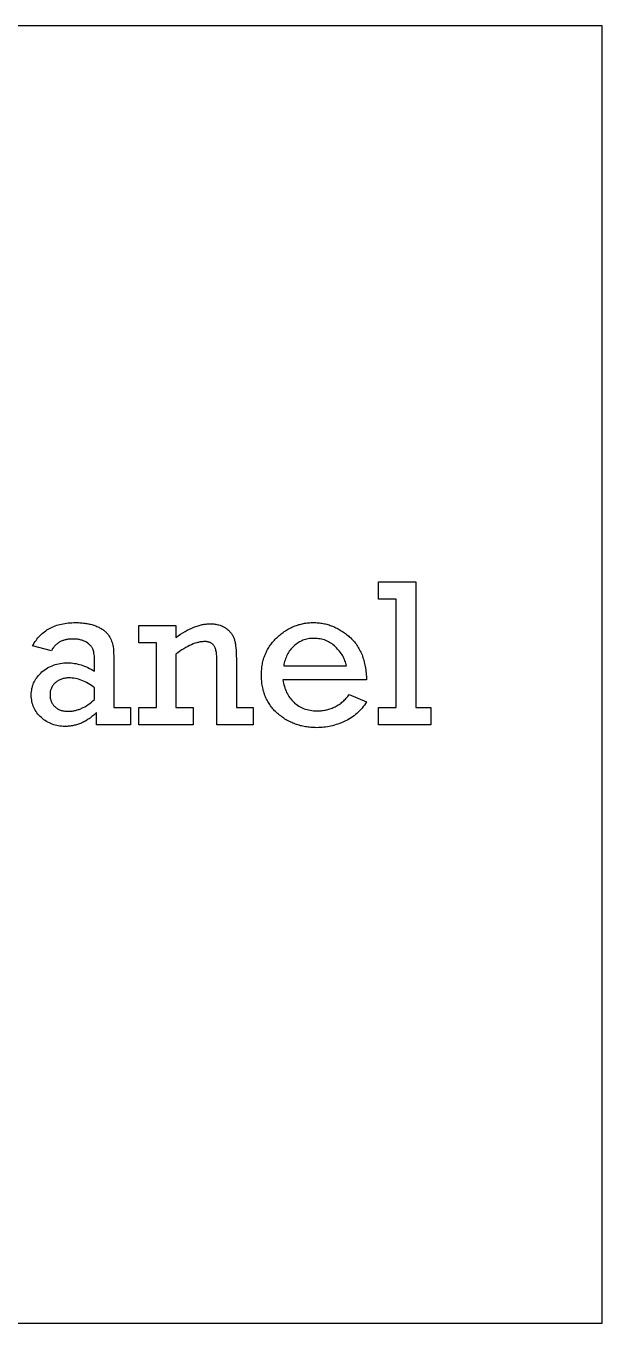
# Model space of a CAD drawing. Extents: x 1 to 138, y 1 to 97.
# Drawn here: x 130.53 to 138.29, y 64.51 to 82 of the extents above; entities that cross this region are included whole.
import ezdxf

# ---------------------------------------------------------------- set-up
doc = ezdxf.new("R2010")
doc.units = 0
doc.layers.add('_XREF_-_SIDE_-_01', color=1, linetype='CONTINUOUS')

msp = doc.modelspace()

# ---------------------------------------------------------------- linework, layer by layer
at = {"layer": '_XREF_-_SIDE_-_01'}
for points in [[(138.295, 64.512), (138.295, 81.996), (115.22, 81.996), (115.22, 64.512)], [(135.519, 72.81), (135.519, 74.268), (135.281, 74.268), (135.281, 74.502), (135.782, 74.502), (135.782, 72.81), (135.987, 72.81), (135.987, 72.576), (135.281, 72.576), (135.281, 72.81)], [(131.938, 72.81), (131.938, 72.576), (131.478, 72.576), (131.478, 72.74), (131.466, 72.728), (131.454, 72.717), (131.442, 72.706), (131.43, 72.696), (131.417, 72.686), (131.405, 72.677), (131.392, 72.667), (131.38, 72.658), (131.367, 72.65), (131.354, 72.642), (131.341, 72.634), (131.329, 72.627), (131.315, 72.619), (131.302, 72.613), (131.289, 72.606), (131.276, 72.6), (131.263, 72.595), (131.249, 72.59), (131.236, 72.585), (131.222, 72.58), (131.208, 72.576), (131.194, 72.572), (131.18, 72.569), (131.167, 72.566), (131.152, 72.563), (131.138, 72.561), (131.124, 72.559), (131.11, 72.557), (131.095, 72.556), (131.081, 72.555), (131.066, 72.554), (131.052, 72.554), (131.029, 72.555), (131.007, 72.556), (130.985, 72.558), (130.963, 72.561), (130.942, 72.566), (130.921, 72.571), (130.901, 72.577), (130.881, 72.584), (130.861, 72.592), (130.842, 72.601), (130.823, 72.61), (130.804, 72.621), (130.786, 72.633), (130.768, 72.645), (130.751, 72.659), (130.734, 72.673), (130.718, 72.688), (130.702, 72.704), (130.688, 72.72), (130.675, 72.737), (130.663, 72.754), (130.652, 72.772), (130.642, 72.79), (130.633, 72.809), (130.625, 72.828), (130.618, 72.848), (130.612, 72.868), (130.607, 72.889), (130.604, 72.91), (130.601, 72.932), (130.599, 72.955), (130.599, 72.978), (130.599, 73.001), (130.601, 73.023), (130.604, 73.046), (130.608, 73.067), (130.61, 73.078), (130.613, 73.088), (130.616, 73.099), (130.619, 73.109), (130.623, 73.119), (130.626, 73.129), (130.63, 73.139), (130.635, 73.149), (130.639, 73.158), (130.644, 73.168), (130.649, 73.177), (130.655, 73.186), (130.661, 73.196), (130.667, 73.205), (130.68, 73.222), (130.694, 73.239), (130.709, 73.256), (130.725, 73.272), (130.742, 73.288), (130.76, 73.303), (130.779, 73.317), (130.798, 73.33), (130.818, 73.342), (130.837, 73.353), (130.858, 73.363), (130.879, 73.372), (130.9, 73.38), (130.922, 73.387), (130.944, 73.394), (130.967, 73.399), (130.99, 73.403), (131.014, 73.407), (131.038, 73.409), (131.063, 73.411), (131.088, 73.411), (131.111, 73.411), (131.134, 73.409), (131.158, 73.407), (131.181, 73.404), (131.204, 73.4), (131.227, 73.395), (131.25, 73.389), (131.273, 73.383), (131.295, 73.375), (131.318, 73.367), (131.341, 73.357), (131.363, 73.347), (131.385, 73.336), (131.408, 73.324), (131.43, 73.311), (131.452, 73.297), (131.452, 73.43), (131.451, 73.455), (131.451, 73.479), (131.449, 73.501), (131.447, 73.521), (131.444, 73.54), (131.441, 73.558), (131.437, 73.574), (131.432, 73.588), (131.43, 73.595), (131.427, 73.602), (131.423, 73.609), (131.419, 73.615), (131.415, 73.622), (131.41, 73.628), (131.405, 73.635), (131.4, 73.641), (131.394, 73.647), (131.388, 73.653), (131.381, 73.659), (131.374, 73.665), (131.367, 73.671), (131.359, 73.677), (131.342, 73.688), (131.333, 73.693), (131.323, 73.698), (131.313, 73.703), (131.303, 73.707), (131.293, 73.711), (131.282, 73.715), (131.271, 73.718), (131.259, 73.721), (131.248, 73.724), (131.235, 73.726), (131.223, 73.728), (131.21, 73.729), (131.197, 73.731), (131.183, 73.732), (131.17, 73.732), (131.155, 73.732), (131.143, 73.732), (131.131, 73.732), (131.119, 73.731), (131.108, 73.73), (131.096, 73.728), (131.085, 73.727), (131.074, 73.725), (131.063, 73.722), (131.053, 73.72), (131.042, 73.717), (131.032, 73.714), (131.022, 73.71), (131.013, 73.706), (131.003, 73.702), (130.994, 73.698), (130.985, 73.693), (130.976, 73.688), (130.967, 73.682), (130.959, 73.677), (130.951, 73.671), (130.943, 73.664), (130.935, 73.658), (130.927, 73.651), (130.92, 73.643), (130.913, 73.636), (130.906, 73.628), (130.899, 73.62), (130.893, 73.611), (130.886, 73.603), (130.88, 73.593), (130.875, 73.584), (130.869, 73.574), (130.617, 73.641), (130.628, 73.66), (130.639, 73.679), (130.65, 73.697), (130.663, 73.714), (130.675, 73.731), (130.688, 73.747), (130.702, 73.763), (130.716, 73.778), (130.73, 73.792), (130.745, 73.806), (130.761, 73.819), (130.777, 73.831), (130.793, 73.843), (130.81, 73.855), (130.827, 73.865), (130.845, 73.875), (130.864, 73.885), (130.882, 73.894), (130.902, 73.902), (130.921, 73.91), (130.942, 73.917), (130.962, 73.923), (130.984, 73.929), (131.005, 73.934), (131.027, 73.939), (131.05, 73.943), (131.073, 73.946), (131.097, 73.949), (131.121, 73.951), (131.145, 73.952), (131.17, 73.953), (131.196, 73.954), (131.214, 73.954), (131.233, 73.953), (131.251, 73.952), (131.268, 73.951), (131.286, 73.95), (131.303, 73.948), (131.32, 73.946), (131.336, 73.943), (131.352, 73.941), (131.368, 73.938), (131.384, 73.934), (131.399, 73.931), (131.414, 73.927), (131.428, 73.922), (131.443, 73.918), (131.457, 73.913), (131.47, 73.908), (131.483, 73.902), (131.496, 73.897), (131.508, 73.891), (131.52, 73.885), (131.531, 73.879), (131.542, 73.873), (131.553, 73.866), (131.563, 73.859), (131.572, 73.853), (131.581, 73.846), (131.59, 73.838), (131.598, 73.831), (131.606, 73.823), (131.614, 73.816), (131.621, 73.808), (131.634, 73.791), (131.645, 73.775), (131.656, 73.758), (131.666, 73.741), (131.674, 73.723), (131.682, 73.705), (131.688, 73.687), (131.693, 73.669), (131.698, 73.648), (131.701, 73.626), (131.705, 73.6), (131.707, 73.572), (131.709, 73.54), (131.711, 73.507), (131.712, 73.47), (131.712, 73.43), (131.712, 72.81)], [(132.548, 73.916), (132.548, 73.754), (132.58, 73.776), (132.611, 73.797), (132.642, 73.816), (132.672, 73.834), (132.702, 73.851), (132.732, 73.866), (132.761, 73.879), (132.79, 73.891), (132.805, 73.897), (132.819, 73.902), (132.833, 73.907), (132.848, 73.911), (132.862, 73.915), (132.876, 73.919), (132.889, 73.923), (132.903, 73.926), (132.917, 73.928), (132.931, 73.931), (132.944, 73.933), (132.958, 73.934), (132.971, 73.935), (132.984, 73.936), (132.997, 73.937), (133.011, 73.937), (133.027, 73.937), (133.042, 73.936), (133.058, 73.935), (133.073, 73.933), (133.088, 73.931), (133.102, 73.928), (133.116, 73.925), (133.129, 73.922), (133.143, 73.918), (133.156, 73.913), (133.168, 73.908), (133.18, 73.902), (133.192, 73.896), (133.204, 73.89), (133.215, 73.883), (133.226, 73.875), (133.236, 73.868), (133.246, 73.86), (133.256, 73.851), (133.265, 73.843), (133.273, 73.834), (133.281, 73.825), (133.289, 73.816), (133.296, 73.807), (133.303, 73.797), (133.309, 73.788), (133.315, 73.778), (133.32, 73.768), (133.325, 73.757), (133.33, 73.746), (133.334, 73.736), (133.337, 73.725), (133.34, 73.713), (133.343, 73.701), (133.346, 73.688), (133.349, 73.675), (133.351, 73.661), (133.353, 73.646), (133.357, 73.615), (133.36, 73.581), (133.362, 73.544), (133.363, 73.505), (133.364, 73.464), (133.364, 72.81), (133.589, 72.81), (133.589, 72.576), (133.101, 72.576), (133.101, 73.453), (133.1, 73.471), (133.1, 73.489), (133.099, 73.506), (133.098, 73.522), (133.096, 73.537), (133.094, 73.552), (133.092, 73.566), (133.089, 73.578), (133.086, 73.59), (133.083, 73.602), (133.079, 73.612), (133.075, 73.621), (133.07, 73.63), (133.066, 73.638), (133.06, 73.645), (133.055, 73.651), (133.049, 73.657), (133.043, 73.662), (133.037, 73.667), (133.031, 73.671), (133.024, 73.676), (133.018, 73.679), (133.011, 73.683), (133.004, 73.686), (132.997, 73.689), (132.99, 73.691), (132.982, 73.693), (132.975, 73.695), (132.967, 73.696), (132.959, 73.697), (132.951, 73.697), (132.943, 73.698), (132.932, 73.697), (132.921, 73.697), (132.91, 73.696), (132.898, 73.695), (132.887, 73.693), (132.876, 73.692), (132.864, 73.689), (132.853, 73.687), (132.841, 73.684), (132.829, 73.681), (132.805, 73.674), (132.781, 73.665), (132.757, 73.655), (132.732, 73.644), (132.707, 73.631), (132.681, 73.617), (132.655, 73.602), (132.629, 73.585), (132.603, 73.567), (132.576, 73.548), (132.548, 73.527), (132.548, 72.81), (132.779, 72.81), (132.779, 72.576), (132.05, 72.576), (132.05, 72.81), (132.285, 72.81), (132.285, 73.682), (132.05, 73.682), (132.05, 73.916)], [(135.119, 73.18), (133.992, 73.18), (133.996, 73.157), (134, 73.135), (134.005, 73.113), (134.011, 73.091), (134.017, 73.071), (134.024, 73.051), (134.033, 73.031), (134.041, 73.012), (134.051, 72.993), (134.061, 72.975), (134.072, 72.958), (134.084, 72.941), (134.097, 72.925), (134.11, 72.909), (134.124, 72.894), (134.139, 72.879), (134.154, 72.865), (134.17, 72.852), (134.187, 72.84), (134.204, 72.829), (134.222, 72.819), (134.24, 72.809), (134.258, 72.801), (134.278, 72.793), (134.297, 72.786), (134.318, 72.781), (134.338, 72.776), (134.36, 72.772), (134.382, 72.769), (134.404, 72.766), (134.427, 72.765), (134.45, 72.764), (134.468, 72.765), (134.484, 72.765), (134.501, 72.766), (134.517, 72.768), (134.534, 72.77), (134.55, 72.772), (134.565, 72.775), (134.581, 72.778), (134.596, 72.782), (134.611, 72.786), (134.626, 72.791), (134.641, 72.796), (134.655, 72.801), (134.669, 72.807), (134.683, 72.813), (134.697, 72.82), (134.711, 72.827), (134.724, 72.835), (134.737, 72.843), (134.75, 72.851), (134.763, 72.86), (134.775, 72.869), (134.787, 72.879), (134.799, 72.889), (134.811, 72.9), (134.822, 72.911), (134.833, 72.922), (134.845, 72.934), (134.855, 72.946), (134.866, 72.959), (134.876, 72.972), (134.886, 72.986), (135.119, 72.884), (135.105, 72.862), (135.09, 72.841), (135.074, 72.821), (135.058, 72.801), (135.041, 72.783), (135.024, 72.764), (135.007, 72.747), (134.989, 72.73), (134.97, 72.714), (134.951, 72.699), (134.931, 72.685), (134.911, 72.671), (134.89, 72.658), (134.868, 72.645), (134.847, 72.634), (134.824, 72.623), (134.801, 72.612), (134.779, 72.603), (134.756, 72.594), (134.732, 72.585), (134.709, 72.578), (134.686, 72.571), (134.662, 72.564), (134.639, 72.559), (134.615, 72.554), (134.591, 72.549), (134.567, 72.546), (134.543, 72.543), (134.519, 72.54), (134.494, 72.539), (134.47, 72.538), (134.445, 72.537), (134.426, 72.538), (134.407, 72.538), (134.388, 72.539), (134.369, 72.54), (134.351, 72.542), (134.333, 72.544), (134.315, 72.547), (134.297, 72.549), (134.279, 72.553), (134.261, 72.556), (134.244, 72.56), (134.227, 72.564), (134.21, 72.569), (134.193, 72.574), (134.176, 72.58), (134.16, 72.585), (134.144, 72.592), (134.127, 72.598), (134.111, 72.605), (134.096, 72.612), (134.08, 72.62), (134.064, 72.628), (134.049, 72.636), (134.034, 72.645), (134.019, 72.654), (134.004, 72.664), (133.99, 72.674), (133.975, 72.684), (133.961, 72.695), (133.947, 72.706), (133.933, 72.717), (133.919, 72.729), (133.906, 72.741), (133.893, 72.754), (133.88, 72.766), (133.868, 72.779), (133.857, 72.792), (133.845, 72.806), (133.835, 72.819), (133.824, 72.833), (133.814, 72.848), (133.804, 72.862), (133.795, 72.877), (133.787, 72.892), (133.778, 72.907), (133.77, 72.923), (133.763, 72.938), (133.756, 72.954), (133.749, 72.971), (133.743, 72.987), (133.737, 73.004), (133.732, 73.021), (133.727, 73.038), (133.723, 73.056), (133.719, 73.074), (133.715, 73.092), (133.712, 73.11), (133.709, 73.129), (133.707, 73.148), (133.705, 73.167), (133.703, 73.186), (133.702, 73.206), (133.702, 73.226), (133.701, 73.246), (133.702, 73.265), (133.702, 73.284), (133.703, 73.303), (133.705, 73.322), (133.707, 73.34), (133.709, 73.358), (133.712, 73.376), (133.715, 73.394), (133.718, 73.411), (133.722, 73.429), (133.727, 73.446), (133.731, 73.462), (133.736, 73.479), (133.742, 73.495), (133.748, 73.512), (133.755, 73.528), (133.761, 73.543), (133.769, 73.559), (133.776, 73.574), (133.784, 73.589), (133.793, 73.604), (133.802, 73.619), (133.811, 73.634), (133.821, 73.648), (133.831, 73.662), (133.842, 73.676), (133.853, 73.689), (133.864, 73.703), (133.876, 73.716), (133.888, 73.729), (133.901, 73.742), (133.914, 73.754), (133.927, 73.767), (133.941, 73.778), (133.954, 73.79), (133.968, 73.801), (133.982, 73.812), (133.996, 73.822), (134.01, 73.832), (134.024, 73.842), (134.038, 73.851), (134.053, 73.859), (134.067, 73.868), (134.082, 73.876), (134.097, 73.883), (134.112, 73.891), (134.127, 73.897), (134.142, 73.904), (134.157, 73.91), (134.173, 73.916), (134.188, 73.921), (134.204, 73.926), (134.22, 73.93), (134.236, 73.934), (134.252, 73.938), (134.268, 73.941), (134.284, 73.944), (134.301, 73.947), (134.317, 73.949), (134.334, 73.951), (134.351, 73.952), (134.368, 73.953), (134.385, 73.954), (134.402, 73.954), (134.419, 73.954), (134.435, 73.953), (134.452, 73.952), (134.469, 73.951), (134.485, 73.949), (134.501, 73.947), (134.518, 73.944), (134.534, 73.942), (134.55, 73.938), (134.566, 73.935), (134.582, 73.931), (134.597, 73.926), (134.613, 73.922), (134.628, 73.916), (134.644, 73.911), (134.659, 73.905), (134.675, 73.899), (134.69, 73.892), (134.705, 73.885), (134.72, 73.878), (134.735, 73.87), (134.749, 73.862), (134.764, 73.853), (134.778, 73.844), (134.793, 73.835), (134.807, 73.825), (134.822, 73.815), (134.836, 73.805), (134.85, 73.794), (134.864, 73.783), (134.878, 73.771), (134.891, 73.759), (134.905, 73.747), (134.918, 73.734), (134.931, 73.721), (134.943, 73.708), (134.955, 73.694), (134.966, 73.68), (134.977, 73.665), (134.988, 73.65), (134.998, 73.635), (135.008, 73.619), (135.017, 73.603), (135.026, 73.587), (135.035, 73.57), (135.043, 73.553), (135.051, 73.535), (135.058, 73.517), (135.065, 73.499), (135.071, 73.48), (135.077, 73.461), (135.083, 73.442), (135.088, 73.422), (135.093, 73.402), (135.098, 73.381), (135.102, 73.36), (135.105, 73.339), (135.109, 73.317), (135.111, 73.295), (135.114, 73.273), (135.116, 73.25), (135.117, 73.227), (135.118, 73.204)], [(134.848, 73.371), (134.844, 73.388), (134.839, 73.406), (134.834, 73.423), (134.828, 73.44), (134.821, 73.456), (134.814, 73.473), (134.806, 73.489), (134.797, 73.505), (134.788, 73.521), (134.777, 73.537), (134.766, 73.552), (134.755, 73.567), (134.742, 73.583), (134.729, 73.597), (134.716, 73.612), (134.701, 73.626), (134.686, 73.64), (134.67, 73.653), (134.654, 73.665), (134.638, 73.676), (134.621, 73.687), (134.604, 73.696), (134.586, 73.704), (134.568, 73.712), (134.55, 73.719), (134.531, 73.724), (134.512, 73.729), (134.492, 73.733), (134.472, 73.736), (134.451, 73.739), (134.43, 73.74), (134.409, 73.741), (134.389, 73.74), (134.37, 73.739), (134.351, 73.737), (134.333, 73.734), (134.315, 73.73), (134.297, 73.726), (134.28, 73.721), (134.262, 73.715), (134.246, 73.708), (134.229, 73.7), (134.213, 73.692), (134.198, 73.682), (134.183, 73.672), (134.168, 73.662), (134.153, 73.65), (134.139, 73.637), (134.125, 73.624), (134.112, 73.611), (134.1, 73.597), (134.088, 73.582), (134.077, 73.567), (134.067, 73.552), (134.057, 73.536), (134.049, 73.519), (134.04, 73.502), (134.033, 73.485), (134.026, 73.467), (134.02, 73.449), (134.014, 73.43), (134.009, 73.411), (134.005, 73.391), (134.002, 73.371)], [(131.452, 73.075), (131.43, 73.091), (131.409, 73.106), (131.388, 73.12), (131.366, 73.133), (131.345, 73.145), (131.323, 73.156), (131.302, 73.165), (131.28, 73.174), (131.259, 73.182), (131.237, 73.189), (131.216, 73.195), (131.194, 73.199), (131.172, 73.203), (131.151, 73.205), (131.129, 73.207), (131.107, 73.207), (131.093, 73.207), (131.08, 73.207), (131.067, 73.205), (131.055, 73.204), (131.042, 73.201), (131.03, 73.199), (131.018, 73.195), (131.007, 73.192), (130.995, 73.187), (130.984, 73.183), (130.974, 73.177), (130.963, 73.172), (130.953, 73.165), (130.943, 73.159), (130.934, 73.152), (130.924, 73.144), (130.915, 73.136), (130.907, 73.127), (130.899, 73.119), (130.892, 73.11), (130.886, 73.1), (130.88, 73.091), (130.874, 73.081), (130.869, 73.071), (130.865, 73.06), (130.861, 73.05), (130.858, 73.039), (130.855, 73.027), (130.853, 73.016), (130.852, 73.004), (130.851, 72.992), (130.851, 72.979), (130.851, 72.967), (130.852, 72.956), (130.853, 72.945), (130.855, 72.934), (130.857, 72.923), (130.86, 72.913), (130.863, 72.903), (130.867, 72.893), (130.871, 72.883), (130.876, 72.873), (130.881, 72.864), (130.887, 72.855), (130.893, 72.846), (130.9, 72.838), (130.907, 72.829), (130.915, 72.821), (130.923, 72.814), (130.932, 72.806), (130.941, 72.8), (130.95, 72.793), (130.96, 72.788), (130.97, 72.782), (130.98, 72.778), (130.991, 72.773), (131.002, 72.77), (131.014, 72.767), (131.026, 72.764), (131.038, 72.762), (131.05, 72.76), (131.063, 72.759), (131.077, 72.758), (131.09, 72.758), (131.102, 72.758), (131.114, 72.758), (131.126, 72.759), (131.138, 72.76), (131.15, 72.761), (131.161, 72.763), (131.173, 72.765), (131.185, 72.768), (131.196, 72.77), (131.208, 72.773), (131.219, 72.777), (131.231, 72.78), (131.242, 72.784), (131.254, 72.788), (131.265, 72.793), (131.276, 72.798), (131.288, 72.803), (131.299, 72.808), (131.321, 72.82), (131.343, 72.833), (131.365, 72.848), (131.387, 72.864), (131.409, 72.881), (131.43, 72.899), (131.452, 72.918)]]:
    msp.add_lwpolyline(points, close=True, dxfattribs=at)

doc.saveas('drawing.dxf')
